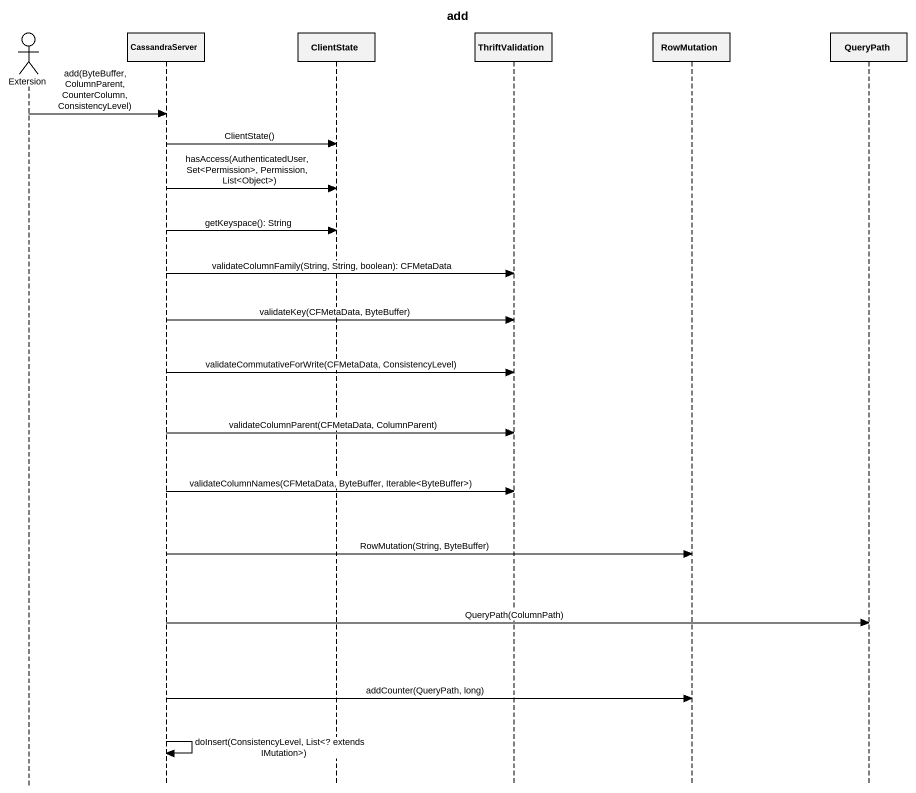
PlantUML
@startuml
title add
hide footbox
actor Extersion
participant CassandraServer
participant ClientState
participant ThriftValidation
participant RowMutation
participant QueryPath

Extersion -> CassandraServer : add(ByteBuffer, ColumnParent, CounterColumn, ConsistencyLevel)
CassandraServer -> ClientState : ClientState()
CassandraServer -> ClientState : hasAccess(AuthenticatedUser, Set<Permission>, Permission, List<Object>)
CassandraServer -> ClientState : getKeyspace(): String
CassandraServer -> ThriftValidation : validateColumnFamily(String, String, boolean): CFMetaData
CassandraServer -> ThriftValidation : validateKey(CFMetaData, ByteBuffer)
CassandraServer -> ThriftValidation : validateCommutativeForWrite(CFMetaData, ConsistencyLevel)
CassandraServer -> ThriftValidation : validateColumnParent(CFMetaData, ColumnParent)
CassandraServer -> ThriftValidation : validateColumnNames(CFMetaData, ByteBuffer, Iterable<ByteBuffer>)
CassandraServer -> RowMutation : RowMutation(String, ByteBuffer)
CassandraServer -> QueryPath : QueryPath(ColumnPath)
CassandraServer -> RowMutation : addCounter(QueryPath, long)
CassandraServer -> CassandraServer : doInsert(ConsistencyLevel, List<? extends IMutation>)
@enduml
